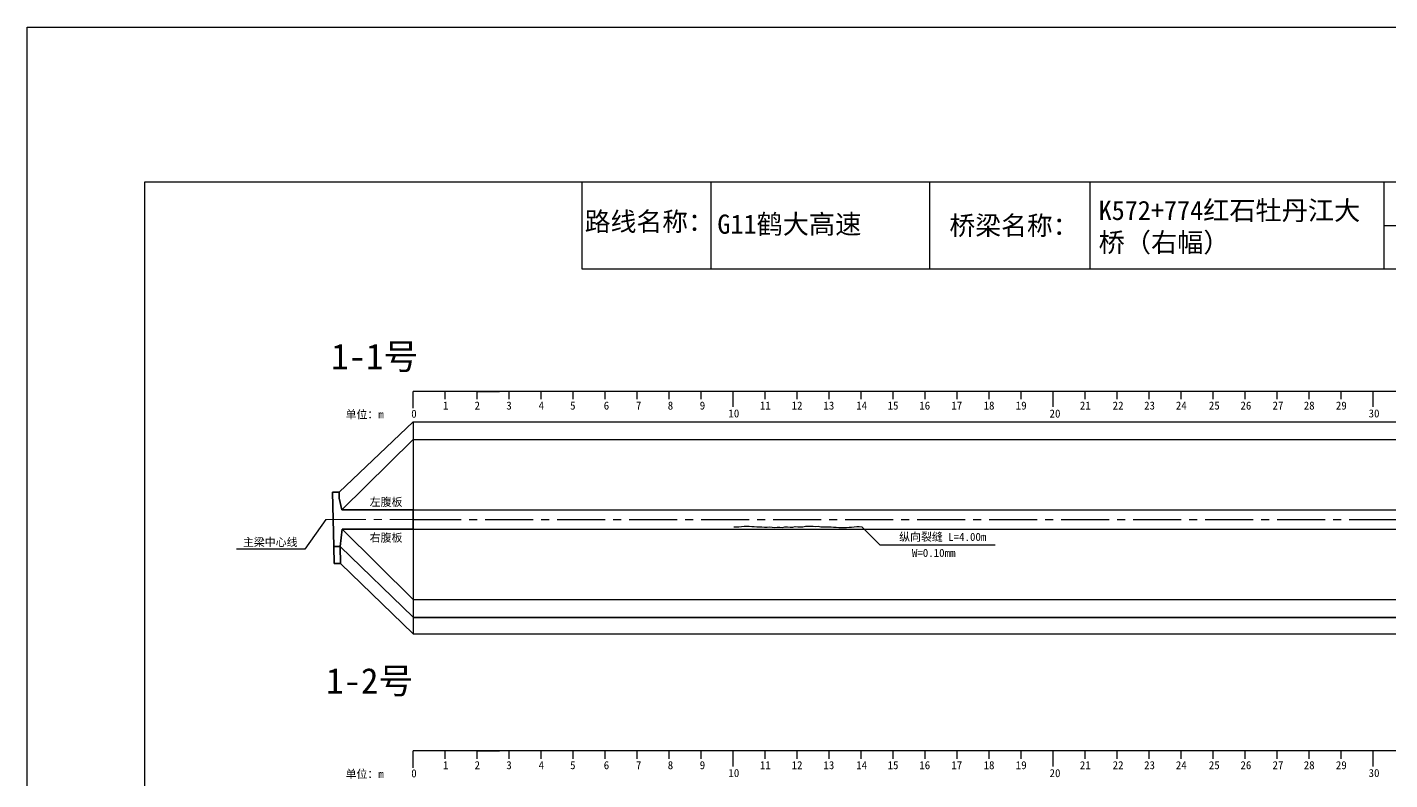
# Model space of a CAD drawing. Header units: millimetres. Extents: x -37 to 615, y -48 to 413.
# Drawn here: x -36.8 to 389, y 178.1 to 413.2 of the extents above; entities that cross this region are included whole.
import ezdxf

# ---------------------------------------------------------------- set-up
doc = ezdxf.new("R2010")
doc.units = ezdxf.units.MM
doc.linetypes.add('CENTER', pattern=[2, 1.25, -0.25, 0.25, -0.25])
doc.linetypes.add('CENTER2', pattern=[1.125, 0.75, -0.125, 0.125, -0.125])
for name, color, linetype in [('图层1', 7, 'Continuous'), ('病害', 5, 'Continuous'), ('轮廓', 3, 'Continuous')]:
    doc.layers.add(name, color=color, linetype=linetype)
doc.layers.add('虚线', color=7, linetype='Continuous', lineweight=30)
doc.styles.get("Standard").update_dxf_attribs({"font": ''})
doc.styles.add('汉字', font='')
doc.styles.get('Standard').set_extended_font_data('SimSun')
doc.styles.get('汉字').set_extended_font_data('SimSun')

# ---------------------------------------------------------------- blocks, each defined once
blk = doc.blocks.new('chi')
at = {"color": 0}
for p, q in [((1147.409, -3079.329), (1147.409, -3078.8)), ((1187.409, -3078.8), (1147.409, -3078.8)), ((1148.409, -3079.041), (1148.409, -3078.8)), ((1149.409, -3079.041), (1149.409, -3078.8)), ((1149.409, -3078.8), (1150.109, -3078.8)), ((1150.409, -3079.041), (1150.409, -3078.8)), ((1151.409, -3079.041), (1151.409, -3078.8)), ((1152.409, -3079.041), (1152.409, -3078.8)), ((1153.409, -3079.041), (1153.409, -3078.8)), ((1154.409, -3079.041), (1154.409, -3078.8)), ((1155.409, -3079.041), (1155.409, -3078.8)), ((1156.409, -3079.041), (1156.409, -3078.8)), ((1157.409, -3079.283), (1157.409, -3078.8)), ((1158.409, -3079.041), (1158.409, -3078.8)), ((1159.409, -3079.041), (1159.409, -3078.8)), ((1160.409, -3079.041), (1160.409, -3078.8)), ((1161.409, -3079.041), (1161.409, -3078.8)), ((1162.409, -3079.041), (1162.409, -3078.8)), ((1163.409, -3079.041), (1163.409, -3078.8)), ((1164.409, -3079.041), (1164.409, -3078.8)), ((1165.409, -3079.041), (1165.409, -3078.8)), ((1166.409, -3079.041), (1166.409, -3078.8)), ((1167.409, -3079.283), (1167.409, -3078.8)), ((1168.409, -3079.041), (1168.409, -3078.8)), ((1169.409, -3079.041), (1169.409, -3078.8)), ((1170.409, -3079.041), (1170.409, -3078.8)), ((1171.409, -3079.041), (1171.409, -3078.8)), ((1172.409, -3079.041), (1172.409, -3078.8)), ((1173.409, -3079.041), (1173.409, -3078.8)), ((1174.409, -3079.041), (1174.409, -3078.8)), ((1175.409, -3079.041), (1175.409, -3078.8)), ((1176.409, -3079.041), (1176.409, -3078.8)), ((1177.409, -3079.283), (1177.409, -3078.8)), ((1178.409, -3079.041), (1178.409, -3078.8)), ((1179.409, -3079.041), (1179.409, -3078.8)), ((1180.409, -3079.041), (1180.409, -3078.8)), ((1181.409, -3079.041), (1181.409, -3078.8)), ((1182.409, -3079.041), (1182.409, -3078.8)), ((1183.409, -3079.041), (1183.409, -3078.8)), ((1184.409, -3079.041), (1184.409, -3078.8)), ((1185.409, -3079.041), (1185.409, -3078.8)), ((1186.409, -3079.041), (1186.409, -3078.8)), ((1187.409, -3079.283), (1187.409, -3078.8))]:
    blk.add_line(p, q, dxfattribs=at)
for s, p in [('1', (1148.339, -3079.368)), ('2', (1149.328, -3079.368)), ('3', (1150.319, -3079.368)), ('4', (1151.329, -3079.368)), ('5', (1152.313, -3079.368)), ('6', (1153.363, -3079.368)), ('7', (1154.37, -3079.368)), ('8', (1155.363, -3079.368)), ('9', (1156.363, -3079.368)), ('11', (1158.242, -3079.368)), ('12', (1159.233, -3079.368)), ('13', (1160.227, -3079.368)), ('14', (1161.252, -3079.368)), ('15', (1162.233, -3079.368)), ('16', (1163.223, -3079.368)), ('17', (1164.224, -3079.368)), ('18', (1165.232, -3079.368)), ('19', (1166.238, -3079.368)), ('21', (1168.24, -3079.368)), ('22', (1169.264, -3079.368)), ('23', (1170.247, -3079.368)), ('24', (1171.24, -3079.368)), ('25', (1172.271, -3079.368)), ('26', (1173.258, -3079.368)), ('27', (1174.261, -3079.368)), ('28', (1175.236, -3079.368)), ('29', (1176.24, -3079.368)), ('31', (1178.261, -3079.368)), ('32', (1179.256, -3079.368)), ('33', (1180.243, -3079.368)), ('34', (1181.251, -3079.368)), ('35', (1182.269, -3079.368)), ('36', (1183.256, -3079.368)), ('37', (1184.269, -3079.368)), ('38', (1185.251, -3079.368)), ('39', (1186.242, -3079.368)), ('0', (1147.349, -3079.623)), ('10', (1157.259, -3079.613)), ('20', (1167.294, -3079.617)), ('30', (1177.262, -3079.613)), ('40', (1187.216, -3079.613))]:
    blk.add_text(s, height=0.25).set_placement(p)

msp = doc.modelspace()

# ---------------------------------------------------------------- linework, layer by layer
at = {"color": 0, "linetype": 'ByBlock'}
for p, q in [((0, 364.85), (529.17, 364.85)), ((0, 0), (0, 364.85)), ((136.5, 364.85), (136.5, 337.72)), ((245.1, 364.85), (245.1, 337.72)), ((387.13, 364.85), (387.13, 337.72)), ((136.5, 337.72), (529.17, 337.72))]:
    msp.add_line(p, q, dxfattribs=at)
at = {"color": 0}
for p, q in [((60.65, 267.93), (83.82, 289.93)), ((83.82, 289.93), (83.82, 223.68)), ((83.82, 289.93), (483.82, 289.93)), ((61.57, 262.43), (83.82, 284.43)), ((83.82, 262.43), (483.82, 262.43)), ((56.57, 259.43), (49.96, 250.17)), ((61.64, 256.43), (83.82, 234.43)), ((83.82, 256.43), (483.82, 256.43)), ((49.96, 250.17), (28.63, 250.17)), ((60.99, 250.93), (83.82, 228.93)), ((61.09, 245.68), (83.82, 223.68)), ((83.82, 234.43), (483.82, 234.43)), ((83.82, 228.93), (483.82, 228.93)), ((83.82, 228.81), (483.82, 228.81)), ((83.82, 223.68), (483.82, 223.68))]:
    msp.add_line(p, q, dxfattribs=at)
msp.add_line((83.82, 284.43), (483.82, 284.43))
at = {"color": 1, "linetype": 'CENTER2', "ltscale": 20}
msp.add_line((83.82, 259.43), (483.82, 259.43), dxfattribs=at)
at = {"color": 3, "linetype": 'ByBlock'}
msp.add_lwpolyline([(-36.77, 413.19), (615.38, 413.19), (615.38, -47.93), (-36.77, -47.93)], close=True, dxfattribs=at)
at = {"color": 7}
for points in [[(184, 257.16), (184.8, 257.08), (185.6, 257.17), (186.4, 257.19), (187.2, 257.31), (188, 257.32), (188.8, 257.36), (189.6, 257.2), (190.4, 257.25), (191.2, 257.14), (192, 257.15), (192.8, 257.17), (193.6, 257.03), (194.4, 257.03), (195.2, 257.08), (196, 257.03), (196.8, 256.94), (197.6, 257.01), (198.4, 257.05), (199.2, 256.9), (200, 257.07), (200.8, 257.08), (201.6, 257.04), (202.4, 257.04), (203.2, 257.24), (204, 257.16), (204.8, 257.14), (205.6, 257.17), (206.4, 257.34), (207.2, 257.3), (208, 257.34), (208.8, 257.32), (209.6, 257.26), (210.4, 257.32), (211.2, 257.16), (212, 257.16), (212.8, 257.17), (213.6, 257.09), (214.4, 257.11), (215.2, 257.03), (216, 257.03), (216.8, 256.89), (217.6, 256.93), (218.4, 256.96), (219.2, 256.94), (220, 257), (220.8, 257.01), (221.6, 257.09), (222.4, 257.2), (223.2, 257.18), (224, 257.13)], [(224, 257.13), (229.66, 251.48), (265.66, 251.48)]]:
    msp.add_lwpolyline(points, dxfattribs=at)
at = {"layer": '病害', "color": 5}
for p, q in [((136.5, 364.85), (136.5, 337.72)), ((245.1, 364.85), (245.1, 337.72)), ((387.13, 364.85), (387.13, 337.72)), ((136.5, 337.72), (386.58, 337.72)), ((386.58, 337.72), (529.17, 337.72))]:
    msp.add_line(p, q, dxfattribs=at)
at = {"layer": '病害', "color": 0}
for p, q in [((176.83, 364.85), (176.83, 337.72)), ((295.25, 364.85), (295.25, 337.72)), ((387.14, 351.23), (529.17, 351.23))]:
    msp.add_line(p, q, dxfattribs=at)
at = {"layer": '虚线', "linetype": 'CENTER', "lineweight": 18, "ltscale": 10}
msp.add_line((56.57, 259.43), (83.82, 259.43), dxfattribs=at)
at = {"layer": '轮廓', "color": 5, "lineweight": 35}
for p, q in [((58.99, 250.93), (58.65, 267.93)), ((58.65, 267.93), (60.65, 267.93)), ((60.69, 266.05), (60.65, 267.93)), ((61.57, 262.43), (60.69, 266.05)), ((83.82, 262.43), (61.57, 262.43)), ((83.82, 256.43), (83.82, 262.43)), ((60.99, 250.93), (61.63, 256.43)), ((83.82, 256.43), (61.63, 256.43)), ((58.99, 250.93), (60.99, 250.93)), ((59.09, 245.68), (58.99, 250.93)), ((61.09, 245.68), (60.99, 250.93)), ((59.09, 245.68), (61.09, 245.68))]:
    msp.add_line(p, q, dxfattribs=at)

# ---------------------------------------------------------------- block references
at = {"color": 0, "xscale": 9.999999999994273, "yscale": 9.999999999994273, "zscale": 9.999999999994273}
for p in [(-11390.27, 31087.43), (-11390.27, 30975.09)]:
    msp.add_blockref('chi', p, dxfattribs=at)

# ---------------------------------------------------------------- texts
for s, p in [('单位：m', (62.7, 290.99)), ('左腹板', (70.24, 263.64)), ('主梁中心线', (30.63, 251.08)), ('右腹板', (70.24, 252.47)), ('单位：m', (62.7, 178.65))]:
    msp.add_text(s, height=2.5).set_placement(p)
at = {"color": 7}
for s, p in [('纵向裂缝 L=4.00m', (235.66, 252.73)), ('W=0.10mm', (239.66, 247.73))]:
    msp.add_text(s, height=2.5, dxfattribs=at).set_placement(p)
at = {"linetype": 'ByBlock', "attachment_point": 1, "style": '汉字'}
for s, insert, char_height, width in [('K572+774红石牡丹江大桥（右幅）', (298, 358.97), 6, 87.5474), ('{\\C0;G11鹤大高速}', (178.87, 354.68), 6, 62.8604), ('{\\C0;1-1号}', (58.2, 314.34), 8, 49.3496), ('{\\C0;1-2号}', (56.63, 213.01), 8, 49.3496)]:
    msp.add_mtext(s, dxfattribs=dict(at, insert=insert, char_height=char_height, width=width))
at = {"layer": '图层1', "style": '汉字'}
for s, p in [('路线名称：', (137.42, 349.54)), ('桥梁名称：', (251.38, 348.29))]:
    msp.add_text(s, height=5.918, dxfattribs=at).set_placement(p)

doc.saveas('drawing.dxf')
